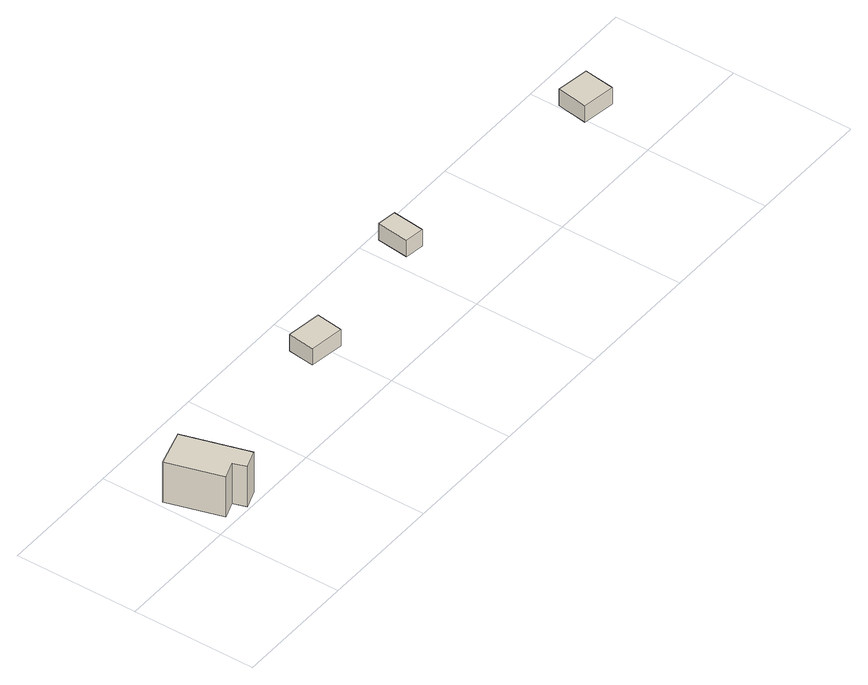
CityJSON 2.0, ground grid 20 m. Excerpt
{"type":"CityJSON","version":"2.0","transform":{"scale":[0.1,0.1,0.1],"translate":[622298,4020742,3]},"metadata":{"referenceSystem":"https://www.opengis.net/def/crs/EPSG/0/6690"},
"CityObjects":{
"building1":{"type":"Building","attributes":{"class":"3001","usage":"411","measuredHeight":8.2,"storeysAboveGround":9999,"RiverFloodingRiskAttribute.description":"1","RiverFloodingRiskAttribute.rank":"3","RiverFloodingRiskAttribute.depth":3.5,"RiverFloodingRiskAttribute.adminType":"2","RiverFloodingRiskAttribute.scale":"2","RiverFloodingRiskAttribute.duration":11,"BuildingDetailAttribute.buildingStructureType":"611","BuildingDetailAttribute.buildingStructureOrgType":"Null","BuildingDetailAttribute.urbanPlanType":"21","BuildingDetailAttribute.districtsAndZonesType":"5","BuildingDetailAttribute.landUseType":"211","BuildingDetailAttribute.orgUsage":"6","BuildingDetailAttribute.specifiedBuildingCoverageRate":60,"BuildingDetailAttribute.specifiedFloorAreaRate":200,"BuildingDetailAttribute.surveyYear":2023,"BuildingIDAttribute.prefecture":"17","BuildingIDAttribute.city":"17206"},"geometry":[{"type":"Solid","lod":"1","boundaries":[[[[0,1,2,3,4,5]],[[4,6,7,5]],[[3,8,6,4]],[[2,9,8,3]],[[1,10,9,2]],[[0,11,10,1]],[[5,7,11,0]],[[6,8,9,10,11,7]]]]}]},
"building2":{"type":"Building","attributes":{"class":"3003","usage":"461","measuredHeight":-9999,"storeysAboveGround":9999,"RiverFloodingRiskAttribute.description":"1","RiverFloodingRiskAttribute.rank":"3","RiverFloodingRiskAttribute.depth":3.25,"RiverFloodingRiskAttribute.adminType":"2","RiverFloodingRiskAttribute.scale":"2","RiverFloodingRiskAttribute.duration":11.08,"BuildingDetailAttribute.buildingStructureType":"611","BuildingDetailAttribute.buildingStructureOrgType":"Null","BuildingDetailAttribute.urbanPlanType":"21","BuildingDetailAttribute.districtsAndZonesType":"5","BuildingDetailAttribute.landUseType":"211","BuildingDetailAttribute.orgUsage":"Null","BuildingDetailAttribute.specifiedBuildingCoverageRate":60,"BuildingDetailAttribute.specifiedFloorAreaRate":200,"BuildingDetailAttribute.surveyYear":2023,"BuildingIDAttribute.prefecture":"17","BuildingIDAttribute.city":"17206"},"geometry":[{"type":"Solid","lod":"1","boundaries":[[[[12,13,14,15]],[[14,16,17,15]],[[13,18,16,14]],[[12,19,18,13]],[[15,17,19,12]],[[16,18,19,17]]]]}]},
"building3":{"type":"Building","attributes":{"class":"3001","usage":"461","measuredHeight":-9999,"storeysAboveGround":9999,"RiverFloodingRiskAttribute.description":"1","RiverFloodingRiskAttribute.rank":"2","RiverFloodingRiskAttribute.depth":2.57,"RiverFloodingRiskAttribute.adminType":"2","RiverFloodingRiskAttribute.scale":"2","RiverFloodingRiskAttribute.duration":10.33,"BuildingDetailAttribute.buildingStructureType":"611","BuildingDetailAttribute.buildingStructureOrgType":"Null","BuildingDetailAttribute.urbanPlanType":"21","BuildingDetailAttribute.districtsAndZonesType":"5","BuildingDetailAttribute.landUseType":"211","BuildingDetailAttribute.orgUsage":"Null","BuildingDetailAttribute.specifiedBuildingCoverageRate":60,"BuildingDetailAttribute.specifiedFloorAreaRate":200,"BuildingDetailAttribute.surveyYear":2023,"BuildingIDAttribute.prefecture":"17","BuildingIDAttribute.city":"17206"},"geometry":[{"type":"Solid","lod":"1","boundaries":[[[[20,21,22,23]],[[22,24,25,23]],[[21,26,24,22]],[[20,27,26,21]],[[23,25,27,20]],[[24,26,27,25]]]]}]},
"building4":{"type":"Building","attributes":{"class":"3003","usage":"461","measuredHeight":-9999,"storeysAboveGround":9999,"RiverFloodingRiskAttribute.description":"1","RiverFloodingRiskAttribute.rank":"3","RiverFloodingRiskAttribute.depth":3.12,"RiverFloodingRiskAttribute.adminType":"2","RiverFloodingRiskAttribute.scale":"2","RiverFloodingRiskAttribute.duration":10.75,"BuildingDetailAttribute.buildingStructureType":"611","BuildingDetailAttribute.buildingStructureOrgType":"Null","BuildingDetailAttribute.urbanPlanType":"21","BuildingDetailAttribute.districtsAndZonesType":"5","BuildingDetailAttribute.landUseType":"263","BuildingDetailAttribute.orgUsage":"Null","BuildingDetailAttribute.specifiedBuildingCoverageRate":60,"BuildingDetailAttribute.specifiedFloorAreaRate":200,"BuildingDetailAttribute.surveyYear":2023,"BuildingIDAttribute.prefecture":"17","BuildingIDAttribute.city":"17206"},"geometry":[{"type":"Solid","lod":"1","boundaries":[[[[28,29,30,31]],[[30,32,33,31]],[[29,34,32,30]],[[28,35,34,29]],[[31,33,35,28]],[[32,34,35,33]]]]}]}
},
"vertices":[
[70,5,7],[63,26,7],[35,16,7],[9,105,7],[69,123,7],[100,16,7],[69,123,80],[100,16,80],[9,105,80],[35,16,80],[63,26,80],[70,5,80],
[419,100,7],[363,108,7],[369,151,7],[425,143,7],[369,151,37],[425,143,37],[363,108,37],[419,100,37],
[652,131,10],[621,135,10],[627,187,10],[658,183,10],[627,187,40],[658,183,40],[621,135,40],[652,131,40],
[1049,96,8],[996,104,8],[1003,154,8],[1056,146,8],[1003,154,38],[1056,146,38],[996,104,38],[1049,96,38]
]}
